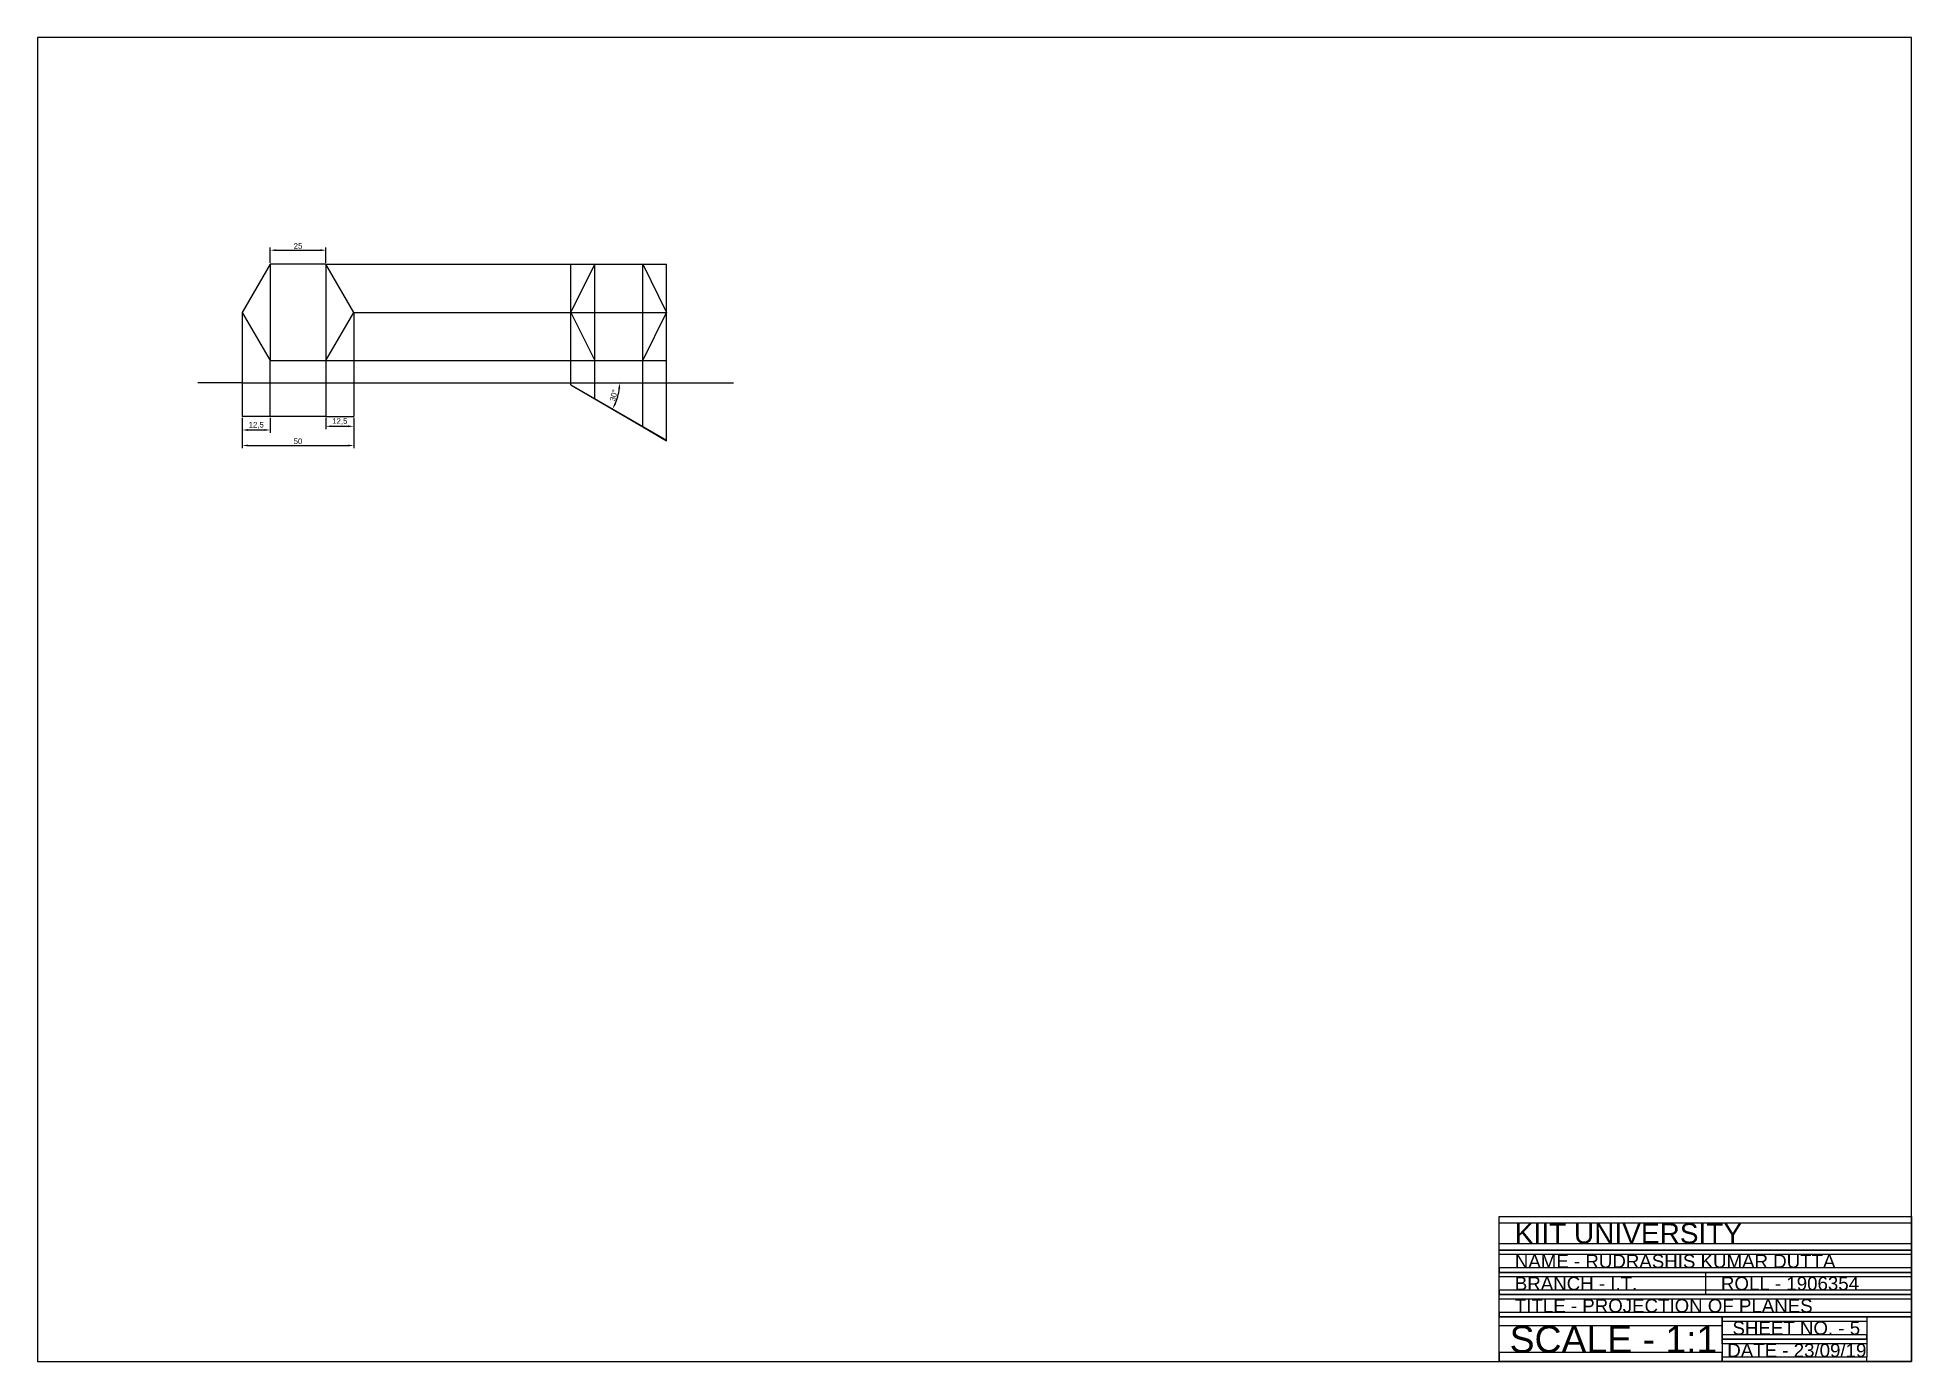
# Model space of a CAD drawing. Header units: millimetres. Extents: x 0 to 841, y 0 to 594.
import ezdxf

# ---------------------------------------------------------------- set-up
doc = ezdxf.new("R2010")
doc.units = ezdxf.units.MM
doc.styles.get("Standard").update_dxf_attribs({"font": 'arial.ttf'})
doc.dimstyles.new('ISO-25', dxfattribs={"dimtxt": 2.5, "dimasz": 2.5, "dimexe": 1.25, "dimexo": 0.625, "dimtad": 1, "dimtxsty": 'Standard', "dimcen": 2.5, "dimadec": 0, "dimazin": 0, "dimtfac": 1, "dimtmove": 0, "dimatfit": 3, "dimfxl": 1, "dimarcsym": 0})

# ---------------------------------------------------------------- blocks, each defined once
blk = doc.blocks.new('*D1')
at = {"color": 0, "lineweight": -2, "transparency": 16777216}
for p, q in [((91.92, 423.41), (91.92, 416.66)), ((104.42, 423.41), (104.42, 416.66)), ((94.42, 417.91), (101.92, 417.91))]:
    blk.add_line(p, q, dxfattribs=at)
at = {"color": 0, "transparency": 16777216}
for points in [[(94.42, 418.33), (94.42, 417.5), (91.92, 417.91)], [(101.92, 418.33), (101.92, 417.5), (104.42, 417.91)]]:
    blk.add_solid(points, dxfattribs=at)
at = {"layer": 'Defpoints', "color": 0, "transparency": 16777216}
for p in [(91.92, 424.03), (104.42, 424.03), (104.42, 417.91)]:
    blk.add_point(p, dxfattribs=at)
at = {"color": 0, "transparency": 16777216, "insert": (98.17, 420.04), "char_height": 2.5, "attachment_point": 5}
blk.add_mtext('12,5', dxfattribs=at)
blk = doc.blocks.new('*D2')
at = {"color": 0, "lineweight": -2, "transparency": 16777216}
for p, q in [((104.42, 492.96), (104.42, 499.81)), ((106.92, 498.56), (126.92, 498.56)), ((129.42, 492.96), (129.42, 499.81))]:
    blk.add_line(p, q, dxfattribs=at)
at = {"color": 0, "transparency": 16777216}
for points in [[(106.92, 498.98), (106.92, 498.15), (104.42, 498.56)], [(126.92, 498.98), (126.92, 498.15), (129.42, 498.56)]]:
    blk.add_solid(points, dxfattribs=at)
at = {"layer": 'Defpoints', "color": 0, "transparency": 16777216}
for p in [(129.42, 498.56), (104.42, 492.33), (129.42, 492.33)]:
    blk.add_point(p, dxfattribs=at)
at = {"color": 0, "transparency": 16777216, "insert": (116.92, 500.46), "char_height": 2.5, "attachment_point": 5}
blk.add_mtext('25', dxfattribs=at)
blk = doc.blocks.new('*D3')
at = {"color": 0, "lineweight": -2, "transparency": 16777216}
for p, q in [((129.42, 423.41), (129.42, 418.32)), ((141.92, 423.41), (141.92, 418.32)), ((131.92, 419.57), (139.42, 419.57))]:
    blk.add_line(p, q, dxfattribs=at)
at = {"color": 0, "transparency": 16777216}
for points in [[(131.92, 419.99), (131.92, 419.16), (129.42, 419.57)], [(139.42, 419.99), (139.42, 419.16), (141.92, 419.57)]]:
    blk.add_solid(points, dxfattribs=at)
at = {"layer": 'Defpoints', "color": 0, "transparency": 16777216}
for p in [(129.42, 424.03), (141.92, 424.03), (141.92, 419.57)]:
    blk.add_point(p, dxfattribs=at)
at = {"color": 0, "transparency": 16777216, "insert": (135.67, 421.7), "char_height": 2.5, "attachment_point": 5}
blk.add_mtext('12,5', dxfattribs=at)
blk = doc.blocks.new('*D4')
at = {"color": 0, "lineweight": -2, "transparency": 16777216}
for p, q in [((91.92, 423.41), (91.92, 409.69)), ((141.92, 423.41), (141.92, 409.69)), ((94.42, 410.94), (139.42, 410.94))]:
    blk.add_line(p, q, dxfattribs=at)
at = {"color": 0, "transparency": 16777216}
for points in [[(94.42, 411.36), (94.42, 410.53), (91.92, 410.94)], [(139.42, 411.36), (139.42, 410.53), (141.92, 410.94)]]:
    blk.add_solid(points, dxfattribs=at)
at = {"layer": 'Defpoints', "color": 0, "transparency": 16777216}
for p in [(91.92, 424.03), (141.92, 424.03), (141.92, 410.94)]:
    blk.add_point(p, dxfattribs=at)
at = {"color": 0, "transparency": 16777216, "insert": (116.92, 412.85), "char_height": 2.5, "attachment_point": 5}
blk.add_mtext('50', dxfattribs=at)
blk = doc.blocks.new('*D5')
at = {"color": 0, "lineweight": -2, "transparency": 16777216}
blk.add_arc((237.97, 439.03), 23.25, 335.82317, 353.83742, dxfattribs=at)
at = {"color": 0, "transparency": 16777216}
for points in [[(260.67, 436.56), (261.51, 436.51), (261.22, 439.03)], [(259.55, 429.32), (258.81, 429.7), (258.04, 427.29)]]:
    blk.add_solid(points, dxfattribs=at)
at = {"layer": 'Defpoints', "color": 0, "transparency": 16777216}
for p in [(91.92, 439.03), (282.34, 439.03), (250.11, 431.93), (259.79, 430.99), (271.69, 419.3)]:
    blk.add_point(p, dxfattribs=at)
at = {"color": 0, "transparency": 16777216, "insert": (258.58, 433.44), "char_height": 2.5, "attachment_point": 5, "rotation": 74.8303}
blk.add_mtext('30°', dxfattribs=at)

msp = doc.modelspace()

# ---------------------------------------------------------------- linework, layer by layer
for p, q in [((104.417, 492.333), (104.417, 449.032)), ((129.417, 492.333), (129.417, 449.032)), ((129.417, 492.333), (282.338, 492.333)), ((239.277, 438.16), (239.277, 492.333)), ((239.277, 470.682), (250.111, 492.333)), ((250.111, 431.925), (250.111, 492.333)), ((271.688, 419.297), (271.688, 492.333)), ((271.688, 492.333), (282.338, 470.682)), ((282.338, 413.064), (282.338, 492.333)), ((91.917, 470.682), (91.917, 424.032)), ((141.917, 470.682), (141.917, 424.032)), ((141.917, 470.682), (282.338, 470.682)), ((239.277, 470.682), (250.111, 449.032)), ((271.688, 449.032), (282.338, 470.682)), ((104.417, 439.032), (104.417, 449.032)), ((104.417, 449.032), (129.417, 449.032)), ((129.417, 449.032), (129.417, 439.032)), ((129.417, 449.032), (282.338, 449.032)), ((129.417, 449.032), (129.417, 449.032)), ((91.917, 439.032), (71.917, 439.032)), ((91.917, 439.032), (282.338, 439.032)), ((104.417, 424.032), (104.417, 439.032)), ((129.417, 439.032), (129.417, 424.032)), ((239.277, 438.16), (282.338, 413.381)), ((239.277, 438.16), (250.111, 431.925)), ((282.338, 439.032), (312.338, 439.032)), ((250.111, 431.925), (271.688, 419.297)), ((104.417, 424.032), (91.917, 424.032)), ((129.417, 424.032), (104.417, 424.032)), ((129.417, 424.032), (141.917, 424.032)), ((271.688, 419.297), (282.338, 413.064)), ((656, 0), (656, 65)), ((656, 65), (841, 65)), ((656, 65), (841, 65)), ((656, 50), (656, 65)), ((656, 65), (841, 65)), ((656, 62), (656, 65)), ((841, 62), (656, 62)), ((841, 65), (841, 0)), ((841, 65), (841, 50)), ((841, 65), (841, 62)), ((656, 52.99), (841, 52.99)), ((841, 50), (656, 50)), ((656, 50), (841, 50)), ((656, 40), (656, 50)), ((656, 50), (841, 50)), ((656, 48), (656, 50)), ((841, 48), (656, 48)), ((841, 50), (841, 40)), ((841, 50), (841, 48)), ((841, 42), (656, 42)), ((656, 42), (656, 40)), ((841, 40), (656, 40)), ((656, 40), (841, 40)), ((656, 30), (656, 40)), ((656, 40), (841, 40)), ((656, 40), (841, 40)), ((656, 38), (656, 40)), ((656, 40), (748.5, 40)), ((656, 30), (656, 40)), ((841, 38), (656, 38)), ((748.5, 40), (748.5, 30)), ((841, 40), (841, 42)), ((841, 40), (841, 30)), ((841, 40), (841, 38)), ((841, 32), (656, 32)), ((656, 32), (656, 30)), ((841, 30), (656, 30)), ((656, 30), (841, 30)), ((656, 20), (656, 30)), ((656, 30), (841, 30)), ((656, 30), (841, 30)), ((656, 28), (656, 30)), ((748.5, 30), (656, 30)), ((841, 28), (656, 28)), ((841, 30), (841, 32)), ((841, 30), (841, 20)), ((841, 30), (841, 28)), ((841, 22), (656, 22)), ((656, 22), (656, 20)), ((841, 20), (656, 20)), ((656, 20), (841, 20)), ((656, 20), (756, 20)), ((656, 0), (656, 20)), ((656, 20), (756, 20)), ((656, 16), (656, 20)), ((756, 20), (756, 0)), ((756, 20), (756, 16)), ((756, 20), (821, 20)), ((756, 18), (756, 20)), ((756, 20), (821, 20)), ((756, 10), (756, 20)), ((821, 18), (756, 18)), ((821, 20), (821, 18)), ((821, 20), (821, 10)), ((821, 18), (821, 2)), ((841, 20), (841, 22)), ((756, 16), (656, 16)), ((821, 12), (756, 12)), ((756, 12), (756, 10)), ((821, 10), (756, 10)), ((756, 10), (821, 10)), ((756, 10), (821, 10)), ((756, 8), (756, 10)), ((821, 10), (821, 12)), ((821, 10), (821, 8)), ((756, 4), (656, 4)), ((656, 4), (656, 0)), ((841, 0), (656, 0)), ((756, 0), (656, 0)), ((656, 0), (756, 0)), ((821, 8), (756, 8)), ((756, 0), (756, 4)), ((821, 2), (756, 2)), ((756, 2), (756, 0)), ((756, 0), (821, 0)), ((821, 0), (821, 2))]:
    msp.add_line(p, q)
for points in [[(0, 0), (841, 0), (841, 594), (0, 594)], [(104.417, 449.032), (129.417, 449.032), (141.917, 470.682), (129.417, 492.333), (104.417, 492.333), (91.917, 470.682)]]:
    msp.add_lwpolyline(points, close=True)

# ---------------------------------------------------------------- texts
at = {"attachment_point": 1}
for s, width, insert, char_height in [('  KIIT UNIVERSITY', 185, (656, 62), 9), ('   NAME - RUDRASHIS KUMAR DUTTA', 185, (656, 48), 6), ('   BRANCH - I.T.', 92.5, (656, 38), 6), ('   ROLL - 1906354', 92.5, (748.5, 38), 6), ('   TITLE - PROJECTION OF PLANES', 185, (656, 28), 6), ('  SHEET NO. - 5', 65, (756, 18), 6), (' SCALE - 1:1', 100, (656, 16), 12), (' DATE - 23/09/19', 65, (756, 8), 6)]:
    msp.add_mtext_dynamic_manual_height_columns(s, width=width, gutter_width=12.5, heights=[0], dxfattribs=dict(at, insert=insert, char_height=char_height))

# ---------------------------------------------------------------- dimensions: what is measured, and where the dimension line sits
for base, p1, p2, picture, middle in [((129.417, 498.563), (104.417, 492.333), (129.417, 492.333), '*D2', (116.917, 500.464)), ((104.417, 417.914), (91.917, 424.032), (104.417, 424.032), '*D1', (98.167, 420.042)), ((141.917, 410.945), (91.917, 424.032), (141.917, 424.032), '*D4', (116.917, 412.846)), ((141.917, 419.574), (129.417, 424.032), (141.917, 424.032), '*D3', (135.667, 421.701))]:
    dim = msp.add_linear_dim(base=base, p1=p1, p2=p2, dimstyle='ISO-25')
    dim.commit()
    dim.dimension.update_dxf_attribs({"geometry": picture, "text_midpoint": middle})
dim = msp.add_angular_dim_2l(base=(259.79, 430.992), line1=((250.111, 431.925), (271.688, 419.297)), line2=((91.917, 439.032), (282.338, 439.032)), dimstyle='ISO-25')
dim.commit()
dim.dimension.update_dxf_attribs({"geometry": '*D5', "text_midpoint": (258.577, 433.444)})

doc.saveas('drawing.dxf')
